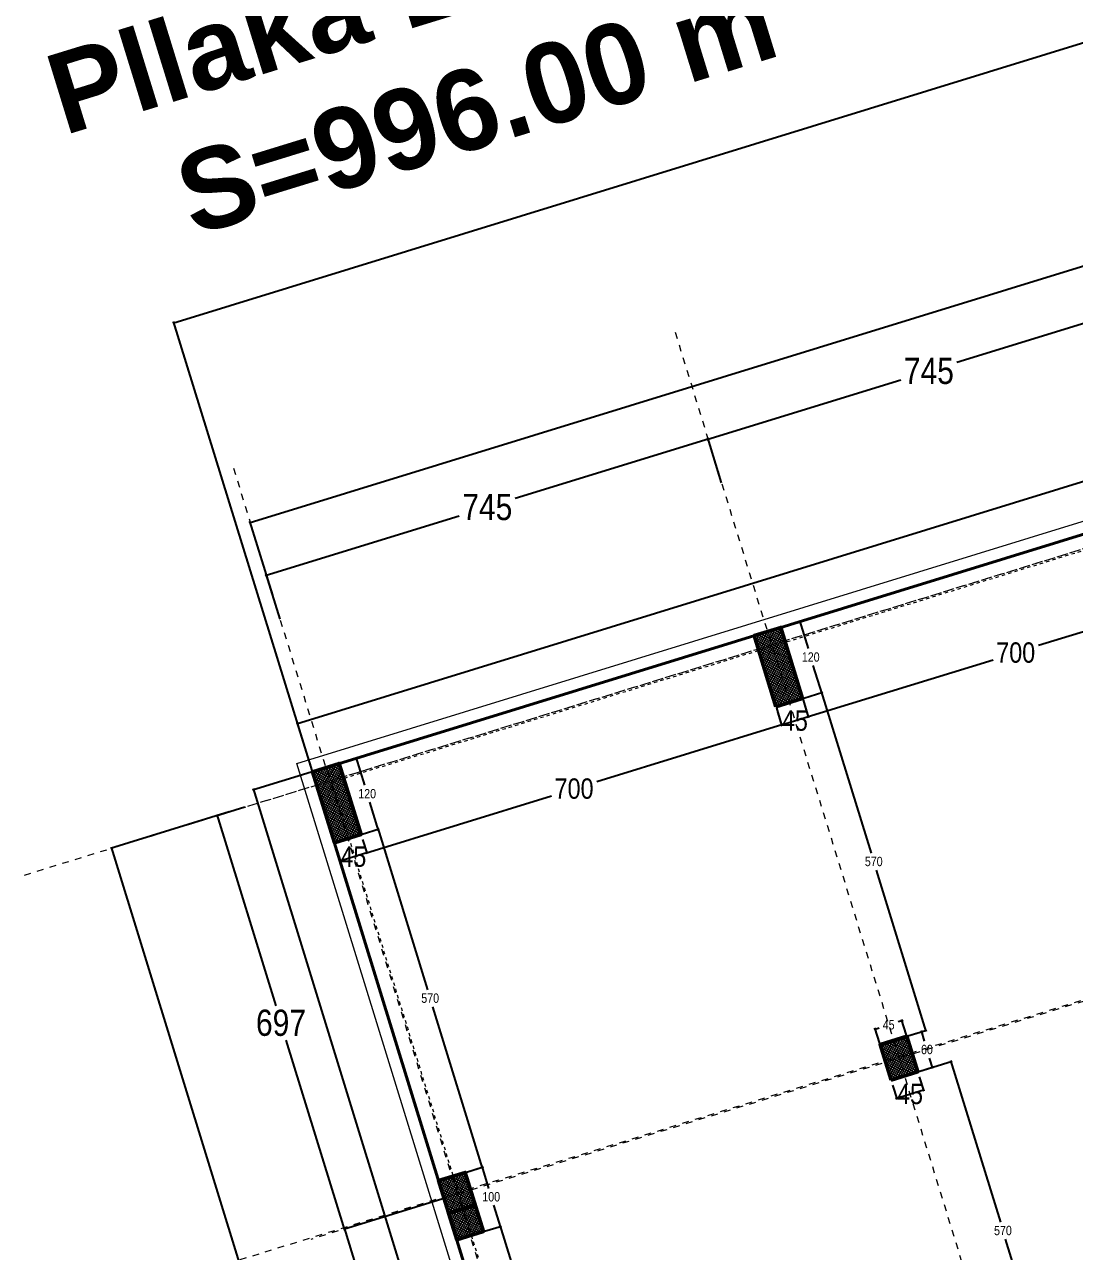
# Model space of a CAD drawing. Header units: centimetres. Extents: x 85226 to 578505, y -13061 to 170378.
# Drawn here: x 441033 to 442726, y 120005 to 121984 of the extents above; entities that cross this region are included whole.
import ezdxf

# ---------------------------------------------------------------- set-up
doc = ezdxf.new("R2010")
doc.units = ezdxf.units.CM
doc.linetypes.add('Dashed', pattern=[10.666667, 5.333333, -5.333333])
for name, color, linetype, lineweight in [('01 Bodrumi_Pen_No__20', 20, 'Continuous', 18), ('Akset_Pen_No__13', 13, 'Continuous', 18), ('Dimensionet', 150, 'Continuous', 15), ('Dritaret_Pen_No__4', 4, 'Continuous', 18), ('Fasada', 7, 'Continuous', 15), ('muri', 7, 'Continuous', 40), ('Shtyllat', 1, 'Continuous', 25), ('Spotat', 1, 'Continuous', 15)]:
    doc.layers.add(name, color=color, linetype=linetype, lineweight=lineweight)
doc.styles.add('Dimensionet CM', font='swissc.ttf', dxfattribs={"height": 15})
doc.dimstyles.new('Maxi shkronjat', dxfattribs={"dimscale": 2, "dimtxt": 30, "dimasz": 1, "dimexe": 1, "dimexo": 1, "dimgap": 3, "dimtad": 0, "dimtih": 1, "dimtoh": 1, "dimzin": 9, "dimtxsty": 'Dimensionet CM', "dimblk": 'ARCHTICK', "dimcen": 1, "dimdle": 1, "dimadec": 0, "dimazin": 0, "dimtfac": 1, "dimtmove": 0, "dimatfit": 3, "dimldrblk": 'ARCHTICK', "dimfxl": 1, "dimarcsym": 0})

# ---------------------------------------------------------------- blocks, each defined once
blk = doc.blocks.new('_ArchTick')
at = {"layer": 'Spotat', "color": 0, "const_width": 0.15}
blk.add_lwpolyline([(-0.5, -0.5), (0.5, 0.5)], dxfattribs=at)
blk = doc.blocks.new('*D4667')
at = {"layer": 'DEFPOINTS', "color": 0, "transparency": 16777216}
for p in [(442448.1, 120377.4), (442412.8, 120339), (442455.8, 120352.3)]:
    blk.add_point(p, dxfattribs=at)
at = {"layer": 'Dimensionet', "color": 0, "lineweight": -2, "transparency": 16777216}
for p, q in [((442450, 120378), (442441.7, 120375.4)), ((442455.2, 120354.2), (442447.5, 120379.3)), ((442403.1, 120363.5), (442411.5, 120366.1)), ((442412.2, 120340.9), (442404.5, 120366))]:
    blk.add_line(p, q, dxfattribs=at)
at = {"layer": 'Dimensionet', "color": 0, "lineweight": -2, "transparency": 16777216, "xscale": 2, "yscale": 2, "zscale": 2}
for p, rotation in [((442448.1, 120377.4), 17.1299999999269), ((442405.1, 120364.1), 197.1299999999269)]:
    blk.add_blockref('_ArchTick', p, dxfattribs=dict(at, rotation=rotation))
at = {"layer": 'Dimensionet', "color": 0, "transparency": 16777216, "insert": (442426.6, 120370.8), "char_height": 15, "attachment_point": 5, "style": 'Dimensionet CM'}
blk.add_mtext('45', dxfattribs=at)
blk = doc.blocks.new('*D4670')
at = {"layer": 'DEFPOINTS', "color": 0, "transparency": 16777216}
for p in [(442252.6, 121011.7), (442283.2, 121021.1), (442287.9, 120897)]:
    blk.add_point(p, dxfattribs=at)
at = {"layer": 'Dimensionet', "color": 0, "lineweight": -2, "transparency": 16777216}
for p, q in [((442254.5, 121012.3), (442285.1, 121021.7)), ((442282.6, 121023), (442296.6, 120977.5)), ((442319.1, 120904.5), (442305.1, 120950.1)), ((442289.8, 120897.6), (442320.4, 120907))]:
    blk.add_line(p, q, dxfattribs=at)
at = {"layer": 'Dimensionet', "color": 0, "lineweight": -2, "transparency": 16777216, "xscale": 2, "yscale": 2, "zscale": 2}
for p, rotation in [((442283.2, 121021.1), 107.1299999991601), ((442318.5, 120906.4), 287.1299999991601)]:
    blk.add_blockref('_ArchTick', p, dxfattribs=dict(at, rotation=rotation))
at = {"layer": 'Dimensionet', "color": 0, "transparency": 16777216, "insert": (442300.9, 120963.8), "char_height": 15, "attachment_point": 5, "style": 'Dimensionet CM'}
blk.add_mtext('120', dxfattribs=at)
blk = doc.blocks.new('*D4671')
at = {"layer": 'DEFPOINTS', "color": 0, "transparency": 16777216}
for p in [(442479.4, 120359.5), (442455.8, 120352.3), (442473.5, 120294.9)]:
    blk.add_point(p, dxfattribs=at)
at = {"layer": 'Dimensionet', "color": 0, "lineweight": -2, "transparency": 16777216}
for p, q in [((442457.7, 120352.9), (442481.3, 120360.1)), ((442478.8, 120361.5), (442484, 120344.6)), ((442497.6, 120300.3), (442492.4, 120317.2)), ((442475.4, 120295.5), (442499, 120302.8))]:
    blk.add_line(p, q, dxfattribs=at)
at = {"layer": 'Dimensionet', "color": 0, "lineweight": -2, "transparency": 16777216, "xscale": 2, "yscale": 2, "zscale": 2}
for p, rotation in [((442479.4, 120359.5), 107.1299999991601), ((442497, 120302.2), 287.1299999991601)]:
    blk.add_blockref('_ArchTick', p, dxfattribs=dict(at, rotation=rotation))
at = {"layer": 'Dimensionet', "color": 0, "transparency": 16777216, "insert": (442488.2, 120330.9), "char_height": 15, "attachment_point": 5, "style": 'Dimensionet CM'}
blk.add_mtext('60', dxfattribs=at)
blk = doc.blocks.new('*D4403')
at = {"layer": 'DEFPOINTS', "color": 0, "transparency": 16777216}
for p in [(445076.3, 121967.4), (445100.4, 121889.4), (441495.9, 120784.4)]:
    blk.add_point(p, dxfattribs=at)
at = {"layer": 'Dimensionet', "color": 0, "lineweight": -2, "transparency": 16777216}
for p, q in [((445078.2, 121968), (443334.4, 121430.5)), ((445099.8, 121891.3), (445075.7, 121969.3)), ((441471.7, 120856.4), (443215.5, 121393.9)), ((441495.3, 120786.3), (441473, 120858.9))]:
    blk.add_line(p, q, dxfattribs=at)
at = {"layer": 'Dimensionet', "color": 0, "lineweight": -2, "transparency": 16777216, "xscale": 2, "yscale": 2, "zscale": 2}
for p, rotation in [((445076.3, 121967.4), 17.1299999999269), ((441473.6, 120857), 197.1299999999269)]:
    blk.add_blockref('_ArchTick', p, dxfattribs=dict(at, rotation=rotation))
at = {"layer": 'Dimensionet', "color": 0, "transparency": 16777216, "insert": (443275, 121412.2), "char_height": 15, "attachment_point": 5, "style": 'Dimensionet CM'}
blk.add_mtext('{\\H2.8125x;3770}', dxfattribs=at)
blk = doc.blocks.new('*D4672')
at = {"layer": 'DEFPOINTS', "color": 0, "transparency": 16777216}
for p in [(441497.6, 120779), (441402.6, 120749.7), (442077.2, 118898.5)]:
    blk.add_point(p, dxfattribs=at)
at = {"layer": 'Dimensionet', "color": 0, "lineweight": -2, "transparency": 16777216}
for p, q in [((441495.7, 120778.4), (441400.7, 120749.1)), ((441402, 120751.6), (441686.1, 119829.9)), ((441982.8, 118867.3), (441698.7, 119789)), ((442075.3, 118897.9), (441980.3, 118868.7))]:
    blk.add_line(p, q, dxfattribs=at)
at = {"layer": 'Dimensionet', "color": 0, "lineweight": -2, "transparency": 16777216, "xscale": 2, "yscale": 2, "zscale": 2}
for p, rotation in [((441402.6, 120749.7), 107.1299999991601), ((441982.2, 118869.3), 287.1299999991601)]:
    blk.add_blockref('_ArchTick', p, dxfattribs=dict(at, rotation=rotation))
at = {"layer": 'Dimensionet', "color": 0, "transparency": 16777216, "insert": (441692.4, 119809.5), "char_height": 15, "attachment_point": 5, "style": 'Dimensionet CM'}
blk.add_mtext('{\\H1.875x;1968}', dxfattribs=at)
blk = doc.blocks.new('*D4387')
at = {"layer": 'DEFPOINTS', "color": 0, "transparency": 16777216}
for p in [(442135.5, 121315.3), (442157.8, 121242.7), (441445.9, 121023.3)]:
    blk.add_point(p, dxfattribs=at)
at = {"layer": 'Dritaret_Pen_No__4', "color": 0, "lineweight": -2, "transparency": 16777216}
for p, q in [((442137.4, 121315.8), (441824.6, 121219.5)), ((442157.2, 121244.6), (442134.9, 121317.2)), ((441421.6, 121095.2), (441734.3, 121191.6)), ((441445.3, 121025.2), (441422.9, 121097.7))]:
    blk.add_line(p, q, dxfattribs=at)
at = {"layer": 'Dritaret_Pen_No__4', "color": 0, "lineweight": -2, "transparency": 16777216, "xscale": 2, "yscale": 2, "zscale": 2}
for p, rotation in [((442135.5, 121315.3), 17.1299999999269), ((441423.5, 121095.8), 197.1299999999269)]:
    blk.add_blockref('_ArchTick', p, dxfattribs=dict(at, rotation=rotation))
at = {"layer": 'Dritaret_Pen_No__4', "color": 0, "transparency": 16777216, "insert": (441779.5, 121205.5), "char_height": 15, "attachment_point": 5, "style": 'Dimensionet CM'}
blk.add_mtext('{\\H2.8125x;745}', dxfattribs=at)
blk = doc.blocks.new('*D4388')
at = {"layer": 'DEFPOINTS', "color": 0, "transparency": 16777216}
for p in [(442869.8, 121462.1), (442135.5, 121315.3), (442157.8, 121242.7)]:
    blk.add_point(p, dxfattribs=at)
at = {"layer": 'Dritaret_Pen_No__4', "color": 0, "lineweight": -2, "transparency": 16777216}
for p, q in [((442849.3, 121535.3), (442536.6, 121438.9)), ((442869.2, 121464.1), (442846.8, 121536.6)), ((442133.5, 121314.7), (442446.3, 121411.1)), ((442157.2, 121244.6), (442134.9, 121317.2))]:
    blk.add_line(p, q, dxfattribs=at)
at = {"layer": 'Dritaret_Pen_No__4', "color": 0, "lineweight": -2, "transparency": 16777216, "xscale": 2, "yscale": 2, "zscale": 2}
for p, rotation in [((442847.4, 121534.7), 17.12999999992693), ((442135.5, 121315.3), 197.1299999999269)]:
    blk.add_blockref('_ArchTick', p, dxfattribs=dict(at, rotation=rotation))
at = {"layer": 'Dritaret_Pen_No__4', "color": 0, "transparency": 16777216, "insert": (442491.4, 121425), "char_height": 15, "attachment_point": 5, "style": 'Dimensionet CM'}
blk.add_mtext('{\\H2.8125x;745}', dxfattribs=at)
blk = doc.blocks.new('*D4392')
at = {"layer": 'DEFPOINTS', "color": 0, "transparency": 16777216}
for p in [(441390.6, 120722.4), (441709.7, 120090.9), (441549.4, 120041.5)]:
    blk.add_point(p, dxfattribs=at)
at = {"layer": 'Dritaret_Pen_No__4', "color": 0, "lineweight": -2, "transparency": 16777216}
for p, q in [((441388.6, 120721.8), (441342, 120707.5)), ((441343.3, 120710), (441438.4, 120401.5)), ((441550, 120039.6), (441455.5, 120346.2)), ((441707.8, 120090.3), (441547.5, 120040.9))]:
    blk.add_line(p, q, dxfattribs=at)
at = {"layer": 'Dritaret_Pen_No__4', "color": 0, "lineweight": -2, "transparency": 16777216, "xscale": 2, "yscale": 2, "zscale": 2}
for p, rotation in [((441343.9, 120708.1), 107.1299999991601), ((441549.4, 120041.5), 287.1299999991601)]:
    blk.add_blockref('_ArchTick', p, dxfattribs=dict(at, rotation=rotation))
at = {"layer": 'Dritaret_Pen_No__4', "color": 0, "transparency": 16777216, "insert": (441446.9, 120373.8), "char_height": 15, "attachment_point": 5, "style": 'Dimensionet CM'}
blk.add_mtext('{\\H2.8125x;697}', dxfattribs=at)
blk = doc.blocks.new('*D4395')
at = {"layer": 'DEFPOINTS', "color": 0, "transparency": 16777216}
for p in [(441709.7, 120090.9), (441549.4, 120041.5), (441801.4, 119389.3)]:
    blk.add_point(p, dxfattribs=at)
at = {"layer": 'Dritaret_Pen_No__4', "color": 0, "lineweight": -2, "transparency": 16777216}
for p, q in [((441707.8, 120090.3), (441547.5, 120040.9)), ((441548.8, 120043.4), (441643.3, 119736.8)), ((441755.4, 119373), (441660.3, 119681.5)), ((441799.5, 119388.7), (441752.9, 119374.4))]:
    blk.add_line(p, q, dxfattribs=at)
at = {"layer": 'Dritaret_Pen_No__4', "color": 0, "lineweight": -2, "transparency": 16777216, "xscale": 2, "yscale": 2, "zscale": 2}
for p, rotation in [((441549.4, 120041.5), 107.1299999991601), ((441754.8, 119375), 287.1299999991601)]:
    blk.add_blockref('_ArchTick', p, dxfattribs=dict(at, rotation=rotation))
at = {"layer": 'Dritaret_Pen_No__4', "color": 0, "transparency": 16777216, "insert": (441651.8, 119709.2), "char_height": 15, "attachment_point": 5, "style": 'Dimensionet CM'}
blk.add_mtext('{\\H2.8125x;698}', dxfattribs=at)
blk = doc.blocks.new('*D4639')
at = {"layer": 'DEFPOINTS', "color": 0, "transparency": 16777216}
for p in [(442473.5, 120294.9), (442526.9, 120311.4), (442641.4, 119750.2)]:
    blk.add_point(p, dxfattribs=at)
at = {"layer": 'Dimensionet', "color": 0, "lineweight": -2, "transparency": 16777216}
for p, q in [((442526.3, 120313.3), (442606.6, 120052.7)), ((442475.4, 120295.5), (442528.8, 120312)), ((442695.4, 119764.8), (442615, 120025.4)), ((442643.3, 119750.8), (442696.7, 119767.3))]:
    blk.add_line(p, q, dxfattribs=at)
at = {"layer": 'Dimensionet', "color": 0, "lineweight": -2, "transparency": 16777216, "xscale": 2, "yscale": 2, "zscale": 2}
for p, rotation in [((442526.9, 120311.4), 107.1299999991601), ((442694.8, 119766.7), 287.1299999991601)]:
    blk.add_blockref('_ArchTick', p, dxfattribs=dict(at, rotation=rotation))
at = {"layer": 'Dimensionet', "color": 0, "transparency": 16777216, "insert": (442610.8, 120039), "char_height": 15, "attachment_point": 5, "style": 'Dimensionet CM'}
blk.add_mtext('570', dxfattribs=at)
blk = doc.blocks.new('*D4640')
at = {"layer": 'DEFPOINTS', "color": 0, "transparency": 16777216}
for p in [(442287.9, 120897), (442318.5, 120906.4), (442455.8, 120352.3)]:
    blk.add_point(p, dxfattribs=at)
at = {"layer": 'Dimensionet', "color": 0, "lineweight": -2, "transparency": 16777216}
for p, q in [((442289.8, 120897.6), (442320.4, 120907)), ((442317.9, 120908.3), (442398.3, 120647.8)), ((442487, 120359.8), (442406.7, 120620.4)), ((442457.7, 120352.9), (442488.3, 120362.3))]:
    blk.add_line(p, q, dxfattribs=at)
at = {"layer": 'Dimensionet', "color": 0, "lineweight": -2, "transparency": 16777216, "xscale": 2, "yscale": 2, "zscale": 2}
for p, rotation in [((442318.5, 120906.4), 107.1299999991601), ((442486.4, 120361.7), 287.1299999991601)]:
    blk.add_blockref('_ArchTick', p, dxfattribs=dict(at, rotation=rotation))
at = {"layer": 'Dimensionet', "color": 0, "transparency": 16777216, "insert": (442402.5, 120634.1), "char_height": 15, "attachment_point": 5, "style": 'Dimensionet CM'}
blk.add_mtext('570', dxfattribs=at)
blk = doc.blocks.new('*D4658')
at = {"layer": 'DEFPOINTS', "color": 0, "transparency": 16777216}
for p in [(441773.3, 120037.3), (441800.5, 120045.7), (441929.4, 119530.8)]:
    blk.add_point(p, dxfattribs=at)
at = {"layer": 'Dimensionet', "color": 0, "lineweight": -2, "transparency": 16777216}
for p, q in [((441775.2, 120037.9), (441802.4, 120046.2)), ((441799.9, 120047.6), (441874.3, 119806.1)), ((441957.2, 119537.3), (441882.8, 119778.7)), ((441931.3, 119531.4), (441958.5, 119539.8))]:
    blk.add_line(p, q, dxfattribs=at)
at = {"layer": 'Dimensionet', "color": 0, "lineweight": -2, "transparency": 16777216, "xscale": 2, "yscale": 2, "zscale": 2}
for p, rotation in [((441800.5, 120045.7), 107.1299999991601), ((441956.6, 119539.2), 287.1299999991601)]:
    blk.add_blockref('_ArchTick', p, dxfattribs=dict(at, rotation=rotation))
at = {"layer": 'Dimensionet', "color": 0, "transparency": 16777216, "insert": (441878.6, 119792.4), "char_height": 15, "attachment_point": 5, "style": 'Dimensionet CM'}
blk.add_mtext('530', dxfattribs=at)
blk = doc.blocks.new('*D4659')
at = {"layer": 'DEFPOINTS', "color": 0, "transparency": 16777216}
for p in [(441771, 120141.2), (441743.9, 120132.8), (441773.3, 120037.3)]:
    blk.add_point(p, dxfattribs=at)
at = {"layer": 'Dimensionet', "color": 0, "lineweight": -2, "transparency": 16777216}
for p, q in [((441745.8, 120133.4), (441773, 120141.8)), ((441770.5, 120143.1), (441781.6, 120107.1)), ((441801.1, 120043.7), (441790, 120079.7)), ((441775.2, 120037.9), (441802.4, 120046.2))]:
    blk.add_line(p, q, dxfattribs=at)
at = {"layer": 'Dimensionet', "color": 0, "lineweight": -2, "transparency": 16777216, "xscale": 2, "yscale": 2, "zscale": 2}
for p, rotation in [((441771, 120141.2), 107.1299999991601), ((441800.5, 120045.7), 287.1299999991601)]:
    blk.add_blockref('_ArchTick', p, dxfattribs=dict(at, rotation=rotation))
at = {"layer": 'Dimensionet', "color": 0, "transparency": 16777216, "insert": (441785.8, 120093.4), "char_height": 15, "attachment_point": 5, "style": 'Dimensionet CM'}
blk.add_mtext('100', dxfattribs=at)
blk = doc.blocks.new('*D4660')
at = {"layer": 'DEFPOINTS', "color": 0, "transparency": 16777216}
for p in [(441576, 120677.6), (441603.4, 120686), (441743.9, 120132.8)]:
    blk.add_point(p, dxfattribs=at)
at = {"layer": 'Dimensionet', "color": 0, "lineweight": -2, "transparency": 16777216}
for p, q in [((441577.9, 120678.1), (441605.3, 120686.6)), ((441602.8, 120687.9), (441683.2, 120427.4)), ((441771.9, 120139.4), (441691.6, 120400)), ((441745.8, 120133.4), (441773.2, 120141.9))]:
    blk.add_line(p, q, dxfattribs=at)
at = {"layer": 'Dimensionet', "color": 0, "lineweight": -2, "transparency": 16777216, "xscale": 2, "yscale": 2, "zscale": 2}
for p, rotation in [((441603.4, 120686), 107.1299999991601), ((441771.3, 120141.3), 287.1299999991601)]:
    blk.add_blockref('_ArchTick', p, dxfattribs=dict(at, rotation=rotation))
at = {"layer": 'Dimensionet', "color": 0, "transparency": 16777216, "insert": (441687.4, 120413.7), "char_height": 15, "attachment_point": 5, "style": 'Dimensionet CM'}
blk.add_mtext('570', dxfattribs=at)
blk = doc.blocks.new('*D4677')
at = {"layer": 'DEFPOINTS', "color": 0, "transparency": 16777216}
for p in [(441540.6, 120792.2), (441568.1, 120800.7), (441576, 120677.6)]:
    blk.add_point(p, dxfattribs=at)
at = {"layer": 'Dimensionet', "color": 0, "lineweight": -2, "transparency": 16777216}
for p, q in [((441542.5, 120792.8), (441570, 120801.3)), ((441567.5, 120802.6), (441581.5, 120757.1)), ((441604, 120684.1), (441590, 120729.7)), ((441577.9, 120678.1), (441605.3, 120686.6))]:
    blk.add_line(p, q, dxfattribs=at)
at = {"layer": 'Dimensionet', "color": 0, "lineweight": -2, "transparency": 16777216, "xscale": 2, "yscale": 2, "zscale": 2}
for p, rotation in [((441568.1, 120800.7), 107.1299999991601), ((441603.4, 120686), 287.1299999991601)]:
    blk.add_blockref('_ArchTick', p, dxfattribs=dict(at, rotation=rotation))
at = {"layer": 'Dimensionet', "color": 0, "transparency": 16777216, "insert": (441585.8, 120743.4), "char_height": 15, "attachment_point": 5, "style": 'Dimensionet CM'}
blk.add_mtext('120', dxfattribs=at)
blk = doc.blocks.new('*D4410')
at = {"layer": 'DEFPOINTS', "color": 0, "transparency": 16777216}
for p in [(442289.8, 120890.9), (442246.8, 120877.6), (442296.9, 120867.8)]:
    blk.add_point(p, dxfattribs=at)
at = {"layer": 'Dimensionet', "color": 0, "lineweight": -2, "transparency": 16777216}
for p, q in [((442290.4, 120889), (442297.5, 120865.9)), ((442247.4, 120875.7), (442254.5, 120852.6)), ((442252, 120854), (442298.8, 120868.4))]:
    blk.add_line(p, q, dxfattribs=at)
at = {"layer": 'Dimensionet', "color": 0, "lineweight": -2, "transparency": 16777216, "xscale": 2, "yscale": 2, "zscale": 2}
for p, rotation in [((442296.9, 120867.8), 17.1299999999269), ((442253.9, 120854.5), 197.1299999999269)]:
    blk.add_blockref('_ArchTick', p, dxfattribs=dict(at, rotation=rotation))
at = {"layer": 'Dimensionet', "color": 0, "transparency": 16777216, "insert": (442275.4, 120861.2), "char_height": 15, "attachment_point": 5, "style": 'Dimensionet CM'}
blk.add_mtext('{\\H2.1875x;45}', dxfattribs=at)
blk = doc.blocks.new('*D4411')
at = {"layer": 'DEFPOINTS', "color": 0, "transparency": 16777216}
for p in [(441577.9, 120671.4), (441534.8, 120658.2), (441585, 120648.4)]:
    blk.add_point(p, dxfattribs=at)
at = {"layer": 'Dimensionet', "color": 0, "lineweight": -2, "transparency": 16777216}
for p, q in [((441578.4, 120669.5), (441585.6, 120646.5)), ((441535.4, 120656.3), (441542.5, 120633.2)), ((441540, 120634.5), (441586.9, 120649))]:
    blk.add_line(p, q, dxfattribs=at)
at = {"layer": 'Dimensionet', "color": 0, "lineweight": -2, "transparency": 16777216, "xscale": 2, "yscale": 2, "zscale": 2}
for p, rotation in [((441585, 120648.4), 17.1299999999269), ((441542, 120635.1), 197.1299999999269)]:
    blk.add_blockref('_ArchTick', p, dxfattribs=dict(at, rotation=rotation))
at = {"layer": 'Dimensionet', "color": 0, "transparency": 16777216, "insert": (441563.5, 120641.7), "char_height": 15, "attachment_point": 5, "style": 'Dimensionet CM'}
blk.add_mtext('{\\H2.1875x;45}', dxfattribs=at)
blk = doc.blocks.new('*D4412')
at = {"layer": 'DEFPOINTS', "color": 0, "transparency": 16777216}
for p in [(442432.4, 120275.6), (442475.4, 120288.8), (442482.5, 120265.7)]:
    blk.add_point(p, dxfattribs=at)
at = {"layer": 'Dimensionet', "color": 0, "lineweight": -2, "transparency": 16777216}
for p, q in [((442476, 120286.9), (442483.1, 120263.8)), ((442432.9, 120273.6), (442440.1, 120250.6)), ((442437.6, 120251.9), (442484.4, 120266.3))]:
    blk.add_line(p, q, dxfattribs=at)
at = {"layer": 'Dimensionet', "color": 0, "lineweight": -2, "transparency": 16777216, "xscale": 2, "yscale": 2, "zscale": 2}
for p, rotation in [((442482.5, 120265.7), 17.1299999999269), ((442439.5, 120252.5), 197.1299999999269)]:
    blk.add_blockref('_ArchTick', p, dxfattribs=dict(at, rotation=rotation))
at = {"layer": 'Dimensionet', "color": 0, "transparency": 16777216, "insert": (442461, 120259.1), "char_height": 15, "attachment_point": 5, "style": 'Dimensionet CM'}
blk.add_mtext('{\\H2.1875x;45}', dxfattribs=at)
blk = doc.blocks.new('*D4417')
at = {"layer": 'DEFPOINTS', "color": 0, "transparency": 16777216}
for p in [(442244.9, 120883.7), (442253.9, 120854.5), (441577.9, 120671.4)]:
    blk.add_point(p, dxfattribs=at)
at = {"layer": 'Dimensionet', "color": 0, "lineweight": -2, "transparency": 16777216}
for p, q in [((442245.5, 120881.8), (442254.5, 120852.6)), ((442255.8, 120855.1), (441956.1, 120762.7)), ((441583.1, 120647.8), (441882.8, 120740.2)), ((441578.4, 120669.5), (441585.6, 120646.5))]:
    blk.add_line(p, q, dxfattribs=at)
at = {"layer": 'Dimensionet', "color": 0, "lineweight": -2, "transparency": 16777216, "xscale": 2, "yscale": 2, "zscale": 2}
for p, rotation in [((442253.9, 120854.5), 17.1299999999269), ((441585, 120648.4), 197.1299999999269)]:
    blk.add_blockref('_ArchTick', p, dxfattribs=dict(at, rotation=rotation))
at = {"layer": 'Dimensionet', "color": 0, "transparency": 16777216, "insert": (441919.4, 120751.5), "char_height": 15, "attachment_point": 5, "style": 'Dimensionet CM'}
blk.add_mtext('{\\H2.1875x;700}', dxfattribs=at)
blk = doc.blocks.new('*D4418')
at = {"layer": 'DEFPOINTS', "color": 0, "transparency": 16777216}
for p in [(442958.8, 121097), (442287.9, 120897), (442296.9, 120867.8)]:
    blk.add_point(p, dxfattribs=at)
at = {"layer": 'Dimensionet', "color": 0, "lineweight": -2, "transparency": 16777216}
for p, q in [((442959.3, 121095.1), (442966.4, 121072.1)), ((442967.8, 121074.6), (442668, 120982.2)), ((442295, 120867.2), (442594.8, 120959.6)), ((442288.5, 120895.1), (442297.5, 120865.9))]:
    blk.add_line(p, q, dxfattribs=at)
at = {"layer": 'Dimensionet', "color": 0, "lineweight": -2, "transparency": 16777216, "xscale": 2, "yscale": 2, "zscale": 2}
for p, rotation in [((442965.9, 121074), 17.12999999992693), ((442296.9, 120867.8), 197.1299999999269)]:
    blk.add_blockref('_ArchTick', p, dxfattribs=dict(at, rotation=rotation))
at = {"layer": 'Dimensionet', "color": 0, "transparency": 16777216, "insert": (442631.4, 120970.9), "char_height": 15, "attachment_point": 5, "style": 'Dimensionet CM'}
blk.add_mtext('{\\H2.1875x;700}', dxfattribs=at)
blk = doc.blocks.new('*D4422')
at = {"layer": 'DEFPOINTS', "color": 0, "transparency": 16777216}
for p in [(441365.3, 120714.7), (441173.7, 120655.6), (442248.1, 118062)]:
    blk.add_point(p, dxfattribs=at)
at = {"layer": 'Dritaret_Pen_No__4', "color": 0, "lineweight": -2, "transparency": 16777216}
for p, q in [((441363.4, 120714.1), (441171.8, 120655)), ((441173.1, 120657.5), (441577.5, 119345.4)), ((441997.5, 117982.7), (441593.1, 119294.8)), ((442246.2, 118061.4), (441995, 117984))]:
    blk.add_line(p, q, dxfattribs=at)
at = {"layer": 'Dritaret_Pen_No__4', "color": 0, "lineweight": -2, "transparency": 16777216, "xscale": 2, "yscale": 2, "zscale": 2}
for p, rotation in [((441173.7, 120655.6), 107.1299999991601), ((441996.9, 117984.6), 287.1299999991601)]:
    blk.add_blockref('_ArchTick', p, dxfattribs=dict(at, rotation=rotation))
at = {"layer": 'Dritaret_Pen_No__4', "color": 0, "transparency": 16777216, "insert": (441585.3, 119320.1), "char_height": 15, "attachment_point": 5, "style": 'Dimensionet CM'}
blk.add_mtext('{\\H2.5x;2795}', dxfattribs=at)
blk = doc.blocks.new('*D4423')
at = {"layer": 'DEFPOINTS', "color": 0, "transparency": 16777216}
for p in [(444957.1, 122278), (444993.8, 122158.6), (441434.1, 121061.5)]:
    blk.add_point(p, dxfattribs=at)
at = {"layer": 'Dritaret_Pen_No__4', "color": 0, "lineweight": -2, "transparency": 16777216}
for p, q in [((444959, 122278.6), (443230.5, 121745.9)), ((444993.3, 122160.5), (444956.5, 122279.9)), ((441395.4, 121180.3), (443123.8, 121713)), ((441433.5, 121063.4), (441396.7, 121182.8))]:
    blk.add_line(p, q, dxfattribs=at)
at = {"layer": 'Dritaret_Pen_No__4', "color": 0, "lineweight": -2, "transparency": 16777216, "xscale": 2, "yscale": 2, "zscale": 2}
for p, rotation in [((444957.1, 122278), 17.1299999999269), ((441397.3, 121180.9), 197.1299999999269)]:
    blk.add_blockref('_ArchTick', p, dxfattribs=dict(at, rotation=rotation))
at = {"layer": 'Dritaret_Pen_No__4', "color": 0, "transparency": 16777216, "insert": (443177.2, 121729.4), "char_height": 15, "attachment_point": 5, "style": 'Dimensionet CM'}
blk.add_mtext('{\\H2.5x;3725}', dxfattribs=at)
blk = doc.blocks.new('*D4695')
at = {"layer": 'DEFPOINTS', "color": 0, "transparency": 16777216}
for p in [(454335.6, 125528.7), (454558.8, 124804.6), (441497.6, 120779)]:
    blk.add_point(p, dxfattribs=at)
at = {"layer": 'Dimensionet', "color": 0, "lineweight": -2, "transparency": 16777216}
for p, q in [((454337.5, 125529.3), (447958.7, 123563.3)), ((454558.2, 124806.5), (454335, 125530.6)), ((441272.5, 121502.5), (447651.3, 123468.5)), ((441497, 120780.9), (441273.8, 121505))]:
    blk.add_line(p, q, dxfattribs=at)
at = {"layer": 'Dimensionet', "color": 0, "lineweight": -2, "transparency": 16777216, "xscale": 2, "yscale": 2, "zscale": 2}
for p, rotation in [((454335.6, 125528.7), 17.1299999999269), ((441274.4, 121503.1), 197.1299999999269)]:
    blk.add_blockref('_ArchTick', p, dxfattribs=dict(at, rotation=rotation))
at = {"layer": 'Dimensionet', "color": 0, "transparency": 16777216, "insert": (447805, 123515.9), "char_height": 15, "attachment_point": 5, "style": 'Dimensionet CM'}
blk.add_mtext('{\\H6.25x;13668}', dxfattribs=at)

msp = doc.modelspace()

# ---------------------------------------------------------------- hatches: boundary and pattern name
at = {"layer": 'Fasada'}
h = msp.add_hatch(dxfattribs=at)
h.set_pattern_fill('ANSI37', color=256, angle=17.13)
h.set_pattern_definition([(62.13, (-738713.7514, 399400.6024), (-2.80673339, 1.484207762), []), (152.13, (-738713.7514, 399400.6024), (-1.484207762, -2.80673339), [])])
h.paths.add_polyline_path([(442244.911, 120883.736), (442287.915, 120896.99), (442252.57, 121011.667), (442209.566, 120998.413)])
h = msp.add_hatch(dxfattribs=at)
h.set_pattern_fill('ANSI37', color=256, angle=17.13)
h.set_pattern_definition([(62.13, (-739425.7024, 399181.1695), (-2.80673339, 1.484207762), []), (152.13, (-739425.7024, 399181.1695), (-1.484207762, -2.80673339), [])])
h.paths.add_polyline_path([(441532.96, 120664.303), (441575.964, 120677.557), (441540.619, 120792.234), (441497.615, 120778.98)])
h = msp.add_hatch(dxfattribs=at)
h.set_pattern_fill('ANSI37', color=256, angle=17.13)
h.set_pattern_definition([(62.13, (-738528.1977, 398798.5477), (-2.80673339, 1.484207762), []), (152.13, (-738528.1977, 398798.5477), (-1.484207762, -2.80673339), [])])
h.paths.add_polyline_path([(442430.465, 120281.681), (442473.469, 120294.936), (442455.796, 120352.274), (442412.792, 120339.02)])
h = msp.add_hatch(dxfattribs=at)
h.set_pattern_fill('ANSI37', color=256, angle=17.13)
h.set_pattern_definition([(62.13, (-739241.6214, 398583.893), (-2.80673339, 1.484207762), []), (152.13, (-739241.6214, 398583.893), (-1.484207762, -2.80673339), [])])
h.paths.add_polyline_path([(441717.041, 120067.027), (441760.045, 120080.281), (441743.852, 120132.843), (441700.848, 120119.589)])
h = msp.add_hatch(dxfattribs=at)
h.set_pattern_fill('ANSI37', color=256, angle=17.13)
h.set_pattern_definition([(62.13, (-784708.0238, 349071.543), (-2.80673339, 1.484207762), []), (152.13, (-784708.0238, 349071.543), (-1.484207762, -2.80673339), [])])
h.paths.add_polyline_path([(441730.302, 120024.025), (441773.306, 120037.279), (441760.052, 120080.283), (441717.048, 120067.029)])

# ---------------------------------------------------------------- linework, layer by layer
at = {"layer": '01 Bodrumi_Pen_No__20', "linetype": 'Dashed'}
msp.add_lwpolyline([(442878.026, 118734.765), (442746.626, 118865.481), (442673.355, 119103.208), (442095.194, 118925.011), (441528.87, 120762.452), (445083.847, 121858.144), (445905.615, 119191.911), (443774.54, 118535.085), (443730.359, 118678.431), (443452.911, 118592.918, -0.27723304)], format="xyb", close=True, dxfattribs=at)
at = {"layer": 'Akset_Pen_No__13', "color": 251, "linetype": 'Dashed', "ltscale": 2}
for p, q in [((441033.45, 120612.373), (455000.798, 124917.297)), ((441238.156, 119948.204), (455205.503, 124253.128))]:
    msp.add_line(p, q, dxfattribs=at)
at = {"layer": 'Akset_Pen_No__13', "linetype": 'Dashed', "ltscale": 2}
for p, q in [((441250.974, 120679.417), (445571.758, 122011.141)), ((442082.325, 121487.637), (443006.77, 118488.27)), ((441370.374, 121268.205), (442297.386, 118260.509)), ((445392.153, 121225.906), (441494.875, 120024.712))]:
    msp.add_line(p, q, dxfattribs=at)
at = {"layer": 'Fasada'}
msp.add_lwpolyline([(442846.289, 118702.862), (442706.929, 118841.497), (442642.133, 119051.728), (442063.972, 118873.531), (441472.612, 120792.202), (445113.596, 121914.402), (445961.873, 119162.162), (443744.791, 118478.827), (443700.61, 118622.173), (443466.166, 118549.914, -0.27723304)], format="xyb", close=True, dxfattribs=at)
at = {"layer": 'muri'}
msp.add_lwpolyline([(442860.395, 118717.041), (442724.572, 118852.156), (442655.355, 119076.731), (442077.194, 118898.534), (441497.615, 120778.98), (445100.374, 121889.398), (445936.87, 119175.384), (443758.013, 118503.831), (443713.832, 118647.177), (443460.275, 118569.027, -0.27723304)], format="xyb", close=True, dxfattribs=at)
at = {"layer": 'Shtyllat', "lineweight": 50}
for points in [[(442244.911, 120883.736), (442287.915, 120896.99), (442252.57, 121011.667), (442209.566, 120998.413)], [(441532.96, 120664.303), (441575.964, 120677.557), (441540.619, 120792.234), (441497.615, 120778.98)], [(442430.472, 120281.683), (442473.476, 120294.938), (442455.803, 120352.276), (442412.799, 120339.022)], [(441730.302, 120024.025), (441773.306, 120037.279), (441743.852, 120132.843), (441700.848, 120119.589)], [(441730.302, 120024.025), (441773.306, 120037.279), (441760.052, 120080.283), (441717.048, 120067.029)]]:
    msp.add_lwpolyline(points, close=True, dxfattribs=at)

# ---------------------------------------------------------------- texts
at = {"layer": 'Fasada', "insert": (440817.817, 121854.744), "char_height": 130, "attachment_point": 1, "rotation": 17.13, "style": 'Dimensionet CM'}
msp.add_mtext('{\\fArial|b1|i0|c0|p34;     Pllaka Bodrumit\\P        S=996.00 m²}', dxfattribs=at)

# ---------------------------------------------------------------- dimensions: what is measured, and where the dimension line sits
at = {"layer": 'Dimensionet'}
for base, p1, p2, angle, text, picture, middle in [((454335.634, 125528.725), (441497.615, 120778.98), (454558.814, 124804.616), 17.13, '{\\H6.25x;<>}', '*D4695', (447805.035, 123515.907)), ((441402.626, 120749.703), (442077.194, 118898.534), (441497.615, 120778.98), 107.13, '{\\H1.875x;<>}', '*D4672', (441692.416, 119809.48))]:
    dim = msp.add_linear_dim(base=base, p1=p1, p2=p2, angle=angle, text=text, dimstyle='Maxi shkronjat', override={"dimdec": 0}, dxfattribs=at)
    dim.commit()
    dim.dimension.update_dxf_attribs({"geometry": picture, "text_midpoint": middle, "dimtype": 160})
dim = msp.add_linear_dim(base=(445076.334, 121967.396), p1=(441495.935, 120784.432), p2=(445100.374, 121889.398), angle=17.13, text='{\\H2.8125x;<>}', dimstyle='Maxi shkronjat', dxfattribs=at)
dim.commit()
dim.dimension.update_dxf_attribs({"geometry": '*D4403', "text_midpoint": (443274.955, 121412.186)})
for base, p1, p2, angle, picture, middle in [((442296.913, 120867.794), (442958.75, 121097.042), (442287.915, 120896.99), 197.13, '*D4418', (442631.387, 120970.883)), ((442296.913, 120867.794), (442246.799, 120877.609), (442289.803, 120890.863), 17.13, '*D4410', (442275.412, 120861.167)), ((442253.91, 120854.54), (441577.852, 120671.43), (442244.911, 120883.736), 17.13, '*D4417', (441919.436, 120751.451)), ((441584.962, 120648.361), (441534.849, 120658.176), (441577.852, 120671.43), 17.13, '*D4411', (441563.461, 120641.734)), ((442482.474, 120265.742), (442432.36, 120275.556), (442475.364, 120288.811), 17.13, '*D4412', (442460.972, 120259.115))]:
    dim = msp.add_linear_dim(base=base, p1=p1, p2=p2, angle=angle, text='{\\H2.1875x;<>}', dimstyle='Maxi shkronjat', dxfattribs=at)
    dim.commit()
    dim.dimension.update_dxf_attribs({"geometry": picture, "text_midpoint": middle, "dimtype": 160})
for base, p1, p2, angle, picture, middle in [((442283.19, 121021.104), (442287.915, 120896.99), (442252.57, 121011.667), 107.13, '*D4670', (442300.862, 120963.766)), ((442318.535, 120906.428), (442455.803, 120352.276), (442287.915, 120896.99), 107.13, '*D4640', (442402.479, 120634.071)), ((441568.087, 120800.7), (441575.964, 120677.557), (441540.619, 120792.234), 107.13, '*D4677', (441585.76, 120743.362)), ((441603.432, 120686.023), (441743.852, 120132.843), (441575.964, 120677.557), 107.13, '*D4660', (441687.376, 120413.666)), ((442448.062, 120377.392), (442412.799, 120339.022), (442455.803, 120352.276), 17.13, '*D4667', (442426.56, 120370.765)), ((442479.377, 120359.542), (442473.476, 120294.938), (442455.803, 120352.276), 107.13, '*D4671', (442488.213, 120330.873)), ((442526.882, 120311.398), (442641.364, 119750.224), (442473.476, 120294.938), 107.13, '*D4639', (442610.826, 120039.041)), ((441771.046, 120141.225), (441773.306, 120037.279), (441743.852, 120132.843), 107.13, '*D4659', (441785.773, 120093.443)), ((441800.5, 120045.661), (441929.413, 119530.791), (441773.306, 120037.279), 107.13, '*D4658', (441878.553, 119792.416))]:
    dim = msp.add_linear_dim(base=base, p1=p1, p2=p2, angle=angle, dimstyle='Maxi shkronjat', dxfattribs=at)
    dim.commit()
    dim.dimension.update_dxf_attribs({"geometry": picture, "text_midpoint": middle})
at = {"layer": 'Dritaret_Pen_No__4'}
dim = msp.add_linear_dim(base=(444957.052, 122278.018), p1=(441434.094, 121061.466), p2=(444993.849, 122158.63), angle=17.13, text='{\\H2.5x;<>}', dimstyle='Maxi shkronjat', dxfattribs=at)
dim.commit()
dim.dimension.update_dxf_attribs({"geometry": '*D4423', "text_midpoint": (443177.174, 121729.436), "dimtype": 160})
for p1, angle, picture, middle in [((442869.764, 121462.148), 197.13, '*D4388', (442491.429, 121424.977)), ((441445.862, 121023.282), 17.13, '*D4387', (441779.478, 121205.544))]:
    dim = msp.add_linear_dim(base=(442135.454, 121315.26), p1=p1, p2=(442157.813, 121242.715), angle=angle, text='{\\H2.8125x;<>}', dimstyle='Maxi shkronjat', dxfattribs=at)
    dim.commit()
    dim.dimension.update_dxf_attribs({"geometry": picture, "text_midpoint": middle})
for base, p1, p2, angle, text, picture, middle in [((441173.663, 120655.589), (442248.098, 118061.999), (441365.33, 120714.663), 107.13, '{\\H2.5x;<>}', '*D4422', (441585.284, 119320.083)), ((441549.373, 120041.509), (441390.553, 120722.437), (441709.685, 120090.92), 107.13, '{\\H2.8125x;<>}', '*D4392', (441446.946, 120373.833)), ((441549.373, 120041.509), (441801.437, 119389.321), (441709.685, 120090.92), 287.13, '{\\H2.8125x;<>}', '*D4395', (441651.799, 119709.186))]:
    dim = msp.add_linear_dim(base=base, p1=p1, p2=p2, angle=angle, text=text, dimstyle='Maxi shkronjat', override={"dimdec": 0}, dxfattribs=at)
    dim.commit()
    dim.dimension.update_dxf_attribs({"geometry": picture, "text_midpoint": middle, "dimtype": 160})

doc.saveas('drawing.dxf')
